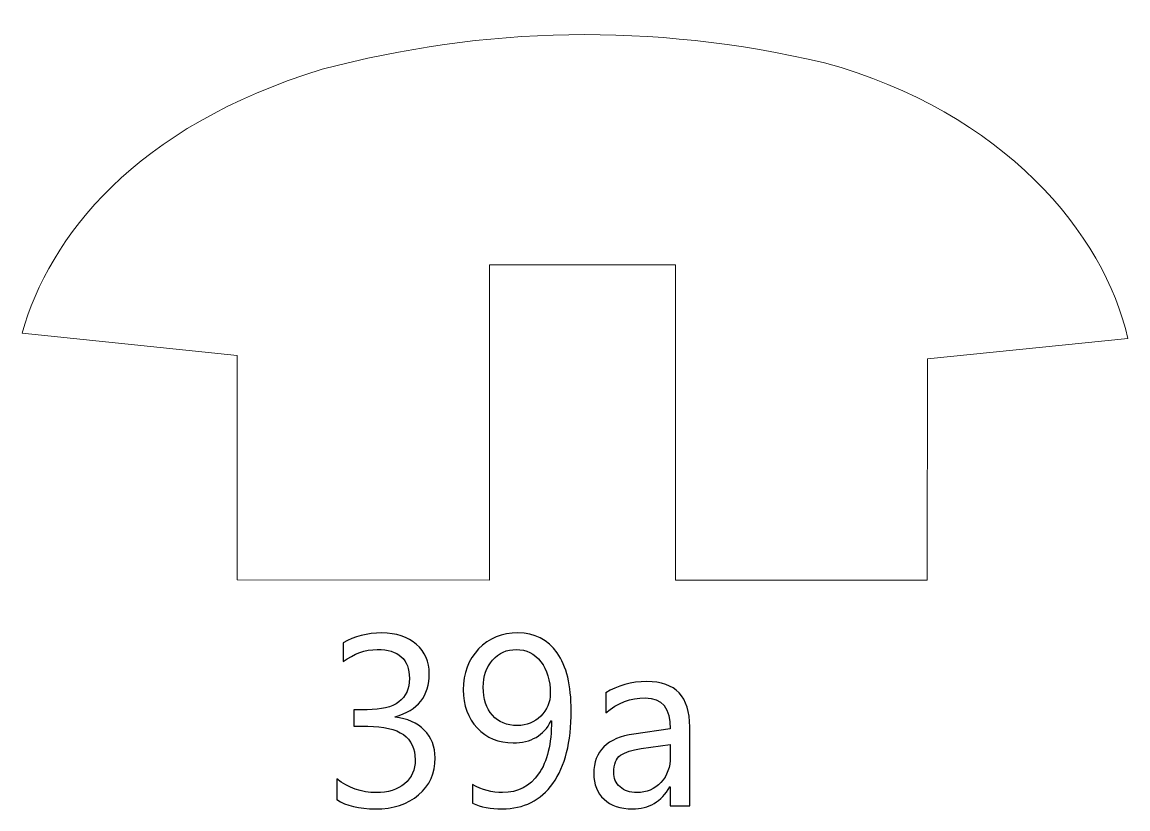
# Model space of a CAD drawing. Header units: centimetres. Extents: x -19.4 to 19.9, y -26.5 to 22.7.
# Drawn here: x -19.214 to -17.287, y -16.889 to -15.519 of the extents above; entities that cross this region are included whole.
import ezdxf

# ---------------------------------------------------------------- set-up
doc = ezdxf.new("R2010")
doc.units = ezdxf.units.CM
doc.header["$MEASUREMENT"] = 0
doc.layers.add('Camada 1', color=7, linetype='Continuous')

msp = doc.modelspace()

# ---------------------------------------------------------------- linework, layer by layer
at = {"layer": 'Camada 1', "color": 7, "lineweight": 9}
msp.add_open_spline([(-18.39983, -15.94148), (-18.39983, -15.94148), (-18.0754, -15.94148), (-18.0754, -15.94148), (-18.0754, -15.94148), (-18.0754, -15.94148), (-18.07562, -16.4909), (-18.07562, -16.4909), (-18.07562, -16.4909), (-18.07562, -16.4909), (-17.6369, -16.49078), (-17.6369, -16.49078), (-17.6369, -16.49078), (-17.6369, -16.49078), (-17.6366, -16.10537), (-17.6366, -16.10537), (-17.6366, -16.10537), (-17.6366, -16.10537), (-17.28742, -16.06985), (-17.28742, -16.06985), (-17.28742, -16.06985), (-17.32802, -15.88718), (-17.50372, -15.67536), (-17.81607, -15.58935), (-17.81607, -15.58935), (-18.11954, -15.5185), (-18.40886, -15.52627), (-18.69128, -15.6007), (-18.69128, -15.6007), (-19.01724, -15.70006), (-19.16687, -15.89302), (-19.21384, -16.06033), (-19.21384, -16.06033), (-19.21384, -16.06033), (-18.83937, -16.09947), (-18.83937, -16.09947), (-18.83937, -16.09947), (-18.83937, -16.09947), (-18.83931, -16.49012), (-18.83931, -16.49012), (-18.83931, -16.49012), (-18.83931, -16.49012), (-18.39979, -16.49086), (-18.39979, -16.49086), (-18.39979, -16.49086), (-18.39979, -16.49086), (-18.39983, -15.94148), (-18.39983, -15.94148)], degree=3, knots=[0, 0, 0, 0, 0.0769231, 0.0769231, 0.0769231, 0.0769231, 0.1538462, 0.1538462, 0.1538462, 0.1538462, 0.2307692, 0.2307692, 0.2307692, 0.2307692, 0.3076923, 0.3076923, 0.3076923, 0.3076923, 0.3846154, 0.3846154, 0.3846154, 0.3846154, 0.4615385, 0.4615385, 0.4615385, 0.4615385, 0.5384615, 0.5384615, 0.5384615, 0.5384615, 0.6153846, 0.6153846, 0.6153846, 0.6153846, 0.6923077, 0.6923077, 0.6923077, 0.6923077, 0.7692308, 0.7692308, 0.7692308, 0.7692308, 0.8461538, 0.8461538, 0.8461538, 0.8461539, 1, 1, 1, 1], dxfattribs=at)
at = {"layer": 'Camada 1', "color": 7}
for points, knots in [([(-18.6658, -16.87333), (-18.6658, -16.87333), (-18.6658, -16.83693), (-18.6658, -16.83693), (-18.6658, -16.83693), (-18.64555, -16.85301), (-18.62262, -16.86106), (-18.59714, -16.86106), (-18.59714, -16.86106), (-18.5764, -16.86106), (-18.55989, -16.85591), (-18.54754, -16.84553), (-18.54754, -16.84553), (-18.5352, -16.83516), (-18.52906, -16.82119), (-18.52906, -16.80369), (-18.52906, -16.80369), (-18.52906, -16.76489), (-18.55657, -16.74548), (-18.61154, -16.74548), (-18.61154, -16.74548), (-18.61154, -16.74548), (-18.63616, -16.74548), (-18.63616, -16.74548), (-18.63616, -16.74548), (-18.63616, -16.74548), (-18.63616, -16.7167), (-18.63616, -16.7167), (-18.63616, -16.7167), (-18.63616, -16.7167), (-18.61274, -16.7167), (-18.61274, -16.7167), (-18.61274, -16.7167), (-18.5637, -16.7167), (-18.53922, -16.69849), (-18.53922, -16.66216), (-18.53922, -16.66216), (-18.53922, -16.6285), (-18.55792, -16.61171), (-18.59531, -16.61171), (-18.59531, -16.61171), (-18.61619, -16.61171), (-18.63588, -16.61876), (-18.65437, -16.63288), (-18.65437, -16.63288), (-18.65437, -16.63288), (-18.65437, -16.59986), (-18.65437, -16.59986), (-18.65437, -16.59986), (-18.63532, -16.58857), (-18.61281, -16.58292), (-18.58691, -16.58292), (-18.58691, -16.58292), (-18.56194, -16.58292), (-18.54197, -16.58955), (-18.52694, -16.60275), (-18.52694, -16.60275), (-18.51198, -16.61601), (-18.5045, -16.63295), (-18.5045, -16.65362), (-18.5045, -16.65362), (-18.5045, -16.69264), (-18.52433, -16.71776), (-18.56405, -16.7289), (-18.56405, -16.7289), (-18.56405, -16.7289), (-18.56405, -16.72975), (-18.56405, -16.72975), (-18.56405, -16.72975), (-18.54275, -16.7318), (-18.52581, -16.73928), (-18.51325, -16.75219), (-18.51325, -16.75219), (-18.50062, -16.7651), (-18.49434, -16.78119), (-18.49434, -16.80045), (-18.49434, -16.80045), (-18.49434, -16.82712), (-18.50387, -16.84857), (-18.52299, -16.86494), (-18.52299, -16.86494), (-18.54211, -16.88124), (-18.5673, -16.88942), (-18.59856, -16.88942), (-18.59856, -16.88942), (-18.62671, -16.88942), (-18.64914, -16.88406), (-18.6658, -16.87333)], [0, 0, 0, 0, 0.0434783, 0.0434783, 0.0434783, 0.0434783, 0.0869565, 0.0869565, 0.0869565, 0.0869565, 0.1304348, 0.1304348, 0.1304348, 0.1304348, 0.173913, 0.173913, 0.173913, 0.1739131, 0.2173913, 0.2173913, 0.2173913, 0.2173913, 0.2608696, 0.2608696, 0.2608696, 0.2608696, 0.3043478, 0.3043478, 0.3043478, 0.3043478, 0.3478261, 0.3478261, 0.3478261, 0.3478261, 0.3913043, 0.3913043, 0.3913043, 0.3913044, 0.4347826, 0.4347826, 0.4347826, 0.4347826, 0.4782609, 0.4782609, 0.4782609, 0.4782609, 0.5217391, 0.5217391, 0.5217391, 0.5217391, 0.5652174, 0.5652174, 0.5652174, 0.5652174, 0.6086957, 0.6086957, 0.6086957, 0.6086957, 0.6521739, 0.6521739, 0.6521739, 0.6521739, 0.6956522, 0.6956522, 0.6956522, 0.6956522, 0.7391304, 0.7391304, 0.7391304, 0.7391304, 0.7826087, 0.7826087, 0.7826087, 0.7826087, 0.826087, 0.826087, 0.826087, 0.826087, 0.8695652, 0.8695652, 0.8695652, 0.8695652, 0.9130435, 0.9130435, 0.9130435, 0.9130435, 1, 1, 1, 1]), ([(-18.42915, -16.87954), (-18.42915, -16.87954), (-18.42915, -16.84702), (-18.42915, -16.84702), (-18.42915, -16.84702), (-18.41264, -16.8564), (-18.39514, -16.86106), (-18.37666, -16.86106), (-18.37666, -16.86106), (-18.34984, -16.86106), (-18.32889, -16.85019), (-18.314, -16.82853), (-18.314, -16.82853), (-18.29904, -16.80687), (-18.29156, -16.77604), (-18.29156, -16.73617), (-18.29156, -16.73617), (-18.29185, -16.73631), (-18.29213, -16.73631), (-18.29241, -16.73617), (-18.29241, -16.73617), (-18.30504, -16.76157), (-18.32712, -16.77427), (-18.35845, -16.77427), (-18.35845, -16.77427), (-18.38385, -16.77427), (-18.4046, -16.76566), (-18.42089, -16.74845), (-18.42089, -16.74845), (-18.43712, -16.73123), (-18.44524, -16.70901), (-18.44524, -16.68191), (-18.44524, -16.68191), (-18.44524, -16.65298), (-18.43635, -16.62921), (-18.4185, -16.61072), (-18.4185, -16.61072), (-18.40064, -16.59216), (-18.37785, -16.58292), (-18.34998, -16.58292), (-18.34998, -16.58292), (-18.32084, -16.58292), (-18.29806, -16.59449), (-18.28176, -16.61757), (-18.28176, -16.61757), (-18.26546, -16.64064), (-18.25727, -16.67429), (-18.25727, -16.71839), (-18.25727, -16.71839), (-18.25727, -16.77314), (-18.26786, -16.81534), (-18.28909, -16.84497), (-18.28909, -16.84497), (-18.31026, -16.8746), (-18.33975, -16.88942), (-18.3775, -16.88942), (-18.3775, -16.88942), (-18.39733, -16.88942), (-18.41454, -16.8861), (-18.42915, -16.87954)], [0, 0, 0, 0, 0.0625, 0.0625, 0.0625, 0.0625, 0.125, 0.125, 0.125, 0.125, 0.1875, 0.1875, 0.1875, 0.1875, 0.25, 0.25, 0.25, 0.25, 0.3125, 0.3125, 0.3125, 0.3125, 0.375, 0.375, 0.375, 0.375, 0.4375, 0.4375, 0.4375, 0.4375, 0.5, 0.5, 0.5, 0.5, 0.5625, 0.5625, 0.5625, 0.5625, 0.625, 0.625, 0.625, 0.625, 0.6875, 0.6875, 0.6875, 0.6875, 0.75, 0.75, 0.75, 0.75, 0.8125, 0.8125, 0.8125, 0.8125, 0.875, 0.875, 0.875, 0.875, 1, 1, 1, 1]), ([(-18.35316, -16.61171), (-18.36953, -16.61171), (-18.38315, -16.61785), (-18.39408, -16.63019), (-18.39408, -16.63019), (-18.40502, -16.64254), (-18.41052, -16.65821), (-18.41052, -16.67726), (-18.41052, -16.67726), (-18.41052, -16.69807), (-18.40516, -16.71444), (-18.39444, -16.72636), (-18.39444, -16.72636), (-18.38371, -16.73829), (-18.36918, -16.74421), (-18.35083, -16.74421), (-18.35083, -16.74421), (-18.33489, -16.74421), (-18.32141, -16.73878), (-18.31033, -16.72792), (-18.31033, -16.72792), (-18.29925, -16.71698), (-18.29368, -16.70371), (-18.29368, -16.68798), (-18.29368, -16.68798), (-18.29368, -16.66554), (-18.29918, -16.6472), (-18.31019, -16.63302), (-18.31019, -16.63302), (-18.3212, -16.61884), (-18.33552, -16.61171), (-18.35316, -16.61171)], [0, 0, 0, 0, 0.1111111, 0.1111111, 0.1111111, 0.1111111, 0.2222222, 0.2222222, 0.2222222, 0.2222222, 0.3333333, 0.3333333, 0.3333333, 0.3333333, 0.4444444, 0.4444444, 0.4444444, 0.4444445, 0.5555556, 0.5555556, 0.5555556, 0.5555556, 0.6666667, 0.6666667, 0.6666667, 0.6666667, 0.7777778, 0.7777778, 0.7777778, 0.7777778, 1, 1, 1, 1]), ([(-18.05068, -16.88434), (-18.05068, -16.88434), (-18.08455, -16.88434), (-18.08455, -16.88434), (-18.08455, -16.88434), (-18.08455, -16.88434), (-18.08455, -16.85125), (-18.08455, -16.85125), (-18.08455, -16.85125), (-18.08455, -16.85125), (-18.0854, -16.85125), (-18.0854, -16.85125), (-18.0854, -16.85125), (-18.10014, -16.87672), (-18.1218, -16.88942), (-18.15052, -16.88942), (-18.15052, -16.88942), (-18.17162, -16.88942), (-18.18813, -16.88385), (-18.20005, -16.87263), (-18.20005, -16.87263), (-18.21198, -16.86148), (-18.2179, -16.84666), (-18.2179, -16.82818), (-18.2179, -16.82818), (-18.2179, -16.78859), (-18.19462, -16.76552), (-18.14805, -16.75903), (-18.14805, -16.75903), (-18.14805, -16.75903), (-18.08455, -16.75014), (-18.08455, -16.75014), (-18.08455, -16.75014), (-18.08455, -16.71402), (-18.09909, -16.69595), (-18.12815, -16.69595), (-18.12815, -16.69595), (-18.15363, -16.69595), (-18.17663, -16.7047), (-18.19716, -16.7222), (-18.19716, -16.7222), (-18.19716, -16.7222), (-18.19716, -16.68749), (-18.19716, -16.68749), (-18.19716, -16.68749), (-18.17635, -16.67422), (-18.15243, -16.66759), (-18.12526, -16.66759), (-18.12526, -16.66759), (-18.07552, -16.66759), (-18.05068, -16.69391), (-18.05068, -16.74661), (-18.05068, -16.74661), (-18.05068, -16.74661), (-18.05068, -16.88434), (-18.05068, -16.88434)], [0, 0, 0, 0, 0.0666667, 0.0666667, 0.0666667, 0.0666667, 0.1333333, 0.1333333, 0.1333333, 0.1333333, 0.2, 0.2, 0.2, 0.2, 0.2666667, 0.2666667, 0.2666667, 0.2666667, 0.3333333, 0.3333333, 0.3333333, 0.3333333, 0.4, 0.4, 0.4, 0.4, 0.4666667, 0.4666667, 0.4666667, 0.4666667, 0.5333333, 0.5333333, 0.5333333, 0.5333333, 0.6, 0.6, 0.6, 0.6, 0.6666667, 0.6666667, 0.6666667, 0.6666667, 0.7333333, 0.7333333, 0.7333333, 0.7333333, 0.8, 0.8, 0.8, 0.8, 0.8666667, 0.8666667, 0.8666667, 0.8666667, 1, 1, 1, 1]), ([(-18.08455, -16.77723), (-18.08455, -16.77723), (-18.13563, -16.78429), (-18.13563, -16.78429), (-18.13563, -16.78429), (-18.15137, -16.78648), (-18.16322, -16.79043), (-18.17119, -16.796), (-18.17119, -16.796), (-18.17917, -16.80165), (-18.18319, -16.81153), (-18.18319, -16.82578), (-18.18319, -16.82578), (-18.18319, -16.83615), (-18.17952, -16.84462), (-18.17211, -16.85118), (-18.17211, -16.85118), (-18.16477, -16.85774), (-18.1549, -16.86106), (-18.14269, -16.86106), (-18.14269, -16.86106), (-18.12583, -16.86106), (-18.11193, -16.85513), (-18.10099, -16.84335), (-18.10099, -16.84335), (-18.09005, -16.83149), (-18.08455, -16.81654), (-18.08455, -16.7984), (-18.08455, -16.7984), (-18.08455, -16.7984), (-18.08455, -16.77723), (-18.08455, -16.77723)], [0, 0, 0, 0, 0.1111111, 0.1111111, 0.1111111, 0.1111111, 0.2222222, 0.2222222, 0.2222222, 0.2222222, 0.3333333, 0.3333333, 0.3333333, 0.3333333, 0.4444444, 0.4444444, 0.4444444, 0.4444445, 0.5555556, 0.5555556, 0.5555556, 0.5555556, 0.6666667, 0.6666667, 0.6666667, 0.6666667, 0.7777778, 0.7777778, 0.7777778, 0.7777778, 1, 1, 1, 1])]:
    msp.add_open_spline(points, degree=3, knots=knots, dxfattribs=at)
at = {"layer": 'Camada 1', "color": 250, "lineweight": 9}
for points, knots in [([(-18.6658, -16.87333), (-18.6658, -16.87333), (-18.6658, -16.83693), (-18.6658, -16.83693), (-18.6658, -16.83693), (-18.64555, -16.85301), (-18.62262, -16.86106), (-18.59714, -16.86106), (-18.59714, -16.86106), (-18.5764, -16.86106), (-18.55989, -16.85591), (-18.54754, -16.84553), (-18.54754, -16.84553), (-18.5352, -16.83516), (-18.52906, -16.82119), (-18.52906, -16.80369), (-18.52906, -16.80369), (-18.52906, -16.76489), (-18.55657, -16.74548), (-18.61154, -16.74548), (-18.61154, -16.74548), (-18.61154, -16.74548), (-18.63616, -16.74548), (-18.63616, -16.74548), (-18.63616, -16.74548), (-18.63616, -16.74548), (-18.63616, -16.7167), (-18.63616, -16.7167), (-18.63616, -16.7167), (-18.63616, -16.7167), (-18.61274, -16.7167), (-18.61274, -16.7167), (-18.61274, -16.7167), (-18.5637, -16.7167), (-18.53922, -16.69849), (-18.53922, -16.66216), (-18.53922, -16.66216), (-18.53922, -16.6285), (-18.55792, -16.61171), (-18.59531, -16.61171), (-18.59531, -16.61171), (-18.61619, -16.61171), (-18.63588, -16.61876), (-18.65437, -16.63288), (-18.65437, -16.63288), (-18.65437, -16.63288), (-18.65437, -16.59986), (-18.65437, -16.59986), (-18.65437, -16.59986), (-18.63532, -16.58857), (-18.61281, -16.58292), (-18.58691, -16.58292), (-18.58691, -16.58292), (-18.56194, -16.58292), (-18.54197, -16.58955), (-18.52694, -16.60275), (-18.52694, -16.60275), (-18.51198, -16.61601), (-18.5045, -16.63295), (-18.5045, -16.65362), (-18.5045, -16.65362), (-18.5045, -16.69264), (-18.52433, -16.71776), (-18.56405, -16.7289), (-18.56405, -16.7289), (-18.56405, -16.7289), (-18.56405, -16.72975), (-18.56405, -16.72975), (-18.56405, -16.72975), (-18.54275, -16.7318), (-18.52581, -16.73928), (-18.51325, -16.75219), (-18.51325, -16.75219), (-18.50062, -16.7651), (-18.49434, -16.78119), (-18.49434, -16.80045), (-18.49434, -16.80045), (-18.49434, -16.82712), (-18.50387, -16.84857), (-18.52299, -16.86494), (-18.52299, -16.86494), (-18.54211, -16.88124), (-18.5673, -16.88942), (-18.59856, -16.88942), (-18.59856, -16.88942), (-18.62671, -16.88942), (-18.64914, -16.88406), (-18.6658, -16.87333)], [0, 0, 0, 0, 0.0434783, 0.0434783, 0.0434783, 0.0434783, 0.0869565, 0.0869565, 0.0869565, 0.0869565, 0.1304348, 0.1304348, 0.1304348, 0.1304348, 0.173913, 0.173913, 0.173913, 0.1739131, 0.2173913, 0.2173913, 0.2173913, 0.2173913, 0.2608696, 0.2608696, 0.2608696, 0.2608696, 0.3043478, 0.3043478, 0.3043478, 0.3043478, 0.3478261, 0.3478261, 0.3478261, 0.3478261, 0.3913043, 0.3913043, 0.3913043, 0.3913044, 0.4347826, 0.4347826, 0.4347826, 0.4347826, 0.4782609, 0.4782609, 0.4782609, 0.4782609, 0.5217391, 0.5217391, 0.5217391, 0.5217391, 0.5652174, 0.5652174, 0.5652174, 0.5652174, 0.6086957, 0.6086957, 0.6086957, 0.6086957, 0.6521739, 0.6521739, 0.6521739, 0.6521739, 0.6956522, 0.6956522, 0.6956522, 0.6956522, 0.7391304, 0.7391304, 0.7391304, 0.7391304, 0.7826087, 0.7826087, 0.7826087, 0.7826087, 0.826087, 0.826087, 0.826087, 0.826087, 0.8695652, 0.8695652, 0.8695652, 0.8695652, 0.9130435, 0.9130435, 0.9130435, 0.9130435, 1, 1, 1, 1]), ([(-18.42915, -16.87954), (-18.42915, -16.87954), (-18.42915, -16.84702), (-18.42915, -16.84702), (-18.42915, -16.84702), (-18.41264, -16.8564), (-18.39514, -16.86106), (-18.37666, -16.86106), (-18.37666, -16.86106), (-18.34984, -16.86106), (-18.32889, -16.85019), (-18.314, -16.82853), (-18.314, -16.82853), (-18.29904, -16.80687), (-18.29156, -16.77604), (-18.29156, -16.73617), (-18.29156, -16.73617), (-18.29185, -16.73631), (-18.29213, -16.73631), (-18.29241, -16.73617), (-18.29241, -16.73617), (-18.30504, -16.76157), (-18.32712, -16.77427), (-18.35845, -16.77427), (-18.35845, -16.77427), (-18.38385, -16.77427), (-18.4046, -16.76566), (-18.42089, -16.74845), (-18.42089, -16.74845), (-18.43712, -16.73123), (-18.44524, -16.70901), (-18.44524, -16.68191), (-18.44524, -16.68191), (-18.44524, -16.65298), (-18.43635, -16.62921), (-18.4185, -16.61072), (-18.4185, -16.61072), (-18.40064, -16.59216), (-18.37785, -16.58292), (-18.34998, -16.58292), (-18.34998, -16.58292), (-18.32084, -16.58292), (-18.29806, -16.59449), (-18.28176, -16.61757), (-18.28176, -16.61757), (-18.26546, -16.64064), (-18.25727, -16.67429), (-18.25727, -16.71839), (-18.25727, -16.71839), (-18.25727, -16.77314), (-18.26786, -16.81534), (-18.28909, -16.84497), (-18.28909, -16.84497), (-18.31026, -16.8746), (-18.33975, -16.88942), (-18.3775, -16.88942), (-18.3775, -16.88942), (-18.39733, -16.88942), (-18.41454, -16.8861), (-18.42915, -16.87954)], [0, 0, 0, 0, 0.0625, 0.0625, 0.0625, 0.0625, 0.125, 0.125, 0.125, 0.125, 0.1875, 0.1875, 0.1875, 0.1875, 0.25, 0.25, 0.25, 0.25, 0.3125, 0.3125, 0.3125, 0.3125, 0.375, 0.375, 0.375, 0.375, 0.4375, 0.4375, 0.4375, 0.4375, 0.5, 0.5, 0.5, 0.5, 0.5625, 0.5625, 0.5625, 0.5625, 0.625, 0.625, 0.625, 0.625, 0.6875, 0.6875, 0.6875, 0.6875, 0.75, 0.75, 0.75, 0.75, 0.8125, 0.8125, 0.8125, 0.8125, 0.875, 0.875, 0.875, 0.875, 1, 1, 1, 1]), ([(-18.35316, -16.61171), (-18.36953, -16.61171), (-18.38315, -16.61785), (-18.39408, -16.63019), (-18.39408, -16.63019), (-18.40502, -16.64254), (-18.41052, -16.65821), (-18.41052, -16.67726), (-18.41052, -16.67726), (-18.41052, -16.69807), (-18.40516, -16.71444), (-18.39444, -16.72636), (-18.39444, -16.72636), (-18.38371, -16.73829), (-18.36918, -16.74421), (-18.35083, -16.74421), (-18.35083, -16.74421), (-18.33489, -16.74421), (-18.32141, -16.73878), (-18.31033, -16.72792), (-18.31033, -16.72792), (-18.29925, -16.71698), (-18.29368, -16.70371), (-18.29368, -16.68798), (-18.29368, -16.68798), (-18.29368, -16.66554), (-18.29918, -16.6472), (-18.31019, -16.63302), (-18.31019, -16.63302), (-18.3212, -16.61884), (-18.33552, -16.61171), (-18.35316, -16.61171)], [0, 0, 0, 0, 0.1111111, 0.1111111, 0.1111111, 0.1111111, 0.2222222, 0.2222222, 0.2222222, 0.2222222, 0.3333333, 0.3333333, 0.3333333, 0.3333333, 0.4444444, 0.4444444, 0.4444444, 0.4444445, 0.5555556, 0.5555556, 0.5555556, 0.5555556, 0.6666667, 0.6666667, 0.6666667, 0.6666667, 0.7777778, 0.7777778, 0.7777778, 0.7777778, 1, 1, 1, 1]), ([(-18.05068, -16.88434), (-18.05068, -16.88434), (-18.08455, -16.88434), (-18.08455, -16.88434), (-18.08455, -16.88434), (-18.08455, -16.88434), (-18.08455, -16.85125), (-18.08455, -16.85125), (-18.08455, -16.85125), (-18.08455, -16.85125), (-18.0854, -16.85125), (-18.0854, -16.85125), (-18.0854, -16.85125), (-18.10014, -16.87672), (-18.1218, -16.88942), (-18.15052, -16.88942), (-18.15052, -16.88942), (-18.17162, -16.88942), (-18.18813, -16.88385), (-18.20005, -16.87263), (-18.20005, -16.87263), (-18.21198, -16.86148), (-18.2179, -16.84666), (-18.2179, -16.82818), (-18.2179, -16.82818), (-18.2179, -16.78859), (-18.19462, -16.76552), (-18.14805, -16.75903), (-18.14805, -16.75903), (-18.14805, -16.75903), (-18.08455, -16.75014), (-18.08455, -16.75014), (-18.08455, -16.75014), (-18.08455, -16.71402), (-18.09909, -16.69595), (-18.12815, -16.69595), (-18.12815, -16.69595), (-18.15363, -16.69595), (-18.17663, -16.7047), (-18.19716, -16.7222), (-18.19716, -16.7222), (-18.19716, -16.7222), (-18.19716, -16.68749), (-18.19716, -16.68749), (-18.19716, -16.68749), (-18.17635, -16.67422), (-18.15243, -16.66759), (-18.12526, -16.66759), (-18.12526, -16.66759), (-18.07552, -16.66759), (-18.05068, -16.69391), (-18.05068, -16.74661), (-18.05068, -16.74661), (-18.05068, -16.74661), (-18.05068, -16.88434), (-18.05068, -16.88434)], [0, 0, 0, 0, 0.0666667, 0.0666667, 0.0666667, 0.0666667, 0.1333333, 0.1333333, 0.1333333, 0.1333333, 0.2, 0.2, 0.2, 0.2, 0.2666667, 0.2666667, 0.2666667, 0.2666667, 0.3333333, 0.3333333, 0.3333333, 0.3333333, 0.4, 0.4, 0.4, 0.4, 0.4666667, 0.4666667, 0.4666667, 0.4666667, 0.5333333, 0.5333333, 0.5333333, 0.5333333, 0.6, 0.6, 0.6, 0.6, 0.6666667, 0.6666667, 0.6666667, 0.6666667, 0.7333333, 0.7333333, 0.7333333, 0.7333333, 0.8, 0.8, 0.8, 0.8, 0.8666667, 0.8666667, 0.8666667, 0.8666667, 1, 1, 1, 1]), ([(-18.08455, -16.77723), (-18.08455, -16.77723), (-18.13563, -16.78429), (-18.13563, -16.78429), (-18.13563, -16.78429), (-18.15137, -16.78648), (-18.16322, -16.79043), (-18.17119, -16.796), (-18.17119, -16.796), (-18.17917, -16.80165), (-18.18319, -16.81153), (-18.18319, -16.82578), (-18.18319, -16.82578), (-18.18319, -16.83615), (-18.17952, -16.84462), (-18.17211, -16.85118), (-18.17211, -16.85118), (-18.16477, -16.85774), (-18.1549, -16.86106), (-18.14269, -16.86106), (-18.14269, -16.86106), (-18.12583, -16.86106), (-18.11193, -16.85513), (-18.10099, -16.84335), (-18.10099, -16.84335), (-18.09005, -16.83149), (-18.08455, -16.81654), (-18.08455, -16.7984), (-18.08455, -16.7984), (-18.08455, -16.7984), (-18.08455, -16.77723), (-18.08455, -16.77723)], [0, 0, 0, 0, 0.1111111, 0.1111111, 0.1111111, 0.1111111, 0.2222222, 0.2222222, 0.2222222, 0.2222222, 0.3333333, 0.3333333, 0.3333333, 0.3333333, 0.4444444, 0.4444444, 0.4444444, 0.4444445, 0.5555556, 0.5555556, 0.5555556, 0.5555556, 0.6666667, 0.6666667, 0.6666667, 0.6666667, 0.7777778, 0.7777778, 0.7777778, 0.7777778, 1, 1, 1, 1])]:
    msp.add_open_spline(points, degree=3, knots=knots, dxfattribs=at)

doc.saveas('drawing.dxf')
